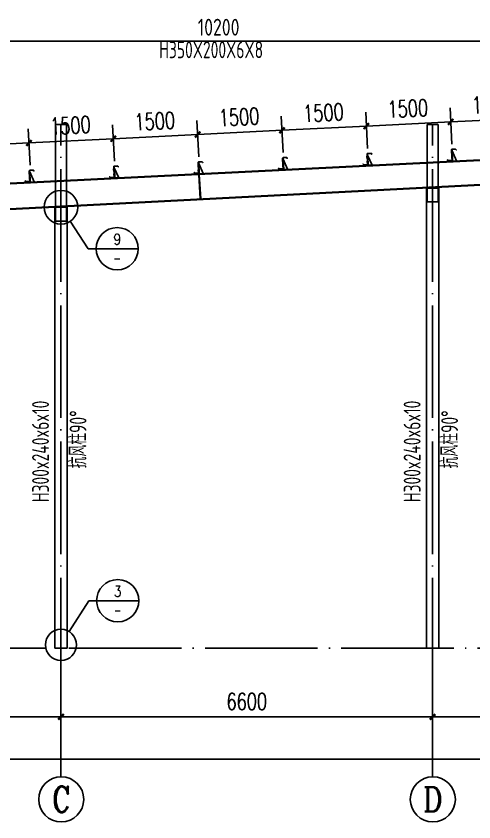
# Model space of a CAD drawing. Extents: x -89996 to 1006241, y -2176 to 440573.
# Drawn here: x 383808 to 391939, y 332525 to 346843 of the extents above; entities that cross this region are included whole.
import ezdxf
from ezdxf.enums import TextEntityAlignment as Align

# ---------------------------------------------------------------- set-up
doc = ezdxf.new("R2010")
doc.units = 0
doc.header["$LTSCALE"] = 1000
doc.header["$MEASUREMENT"] = 0
doc.linetypes.add('DOTE', pattern=[2.42, 2, -0.2, 0.02, -0.2])
for name, color, linetype in [('AXIS', 3, 'Continuous'), ('AXIS_DIM', 3, 'Continuous'), ('AXIS_TEXT', 7, 'Continuous'), ('DOTE', 1, 'DOTE'), ('GL', 150, 'Continuous'), ('GZ', 50, 'Continuous'), ('LT', 27, 'Continuous'), ('PUB_TEXT', 7, 'Continuous'), ('TEXT', 7, 'Continuous')]:
    doc.layers.add(name, color=color, linetype=linetype)
doc.styles.add('_TCH_AXIS', font='COMPLEX', dxfattribs={"bigfont": 'GBCBIG'})
doc.styles.add('_TCH_DIM_T3', font='SIMPLEX', dxfattribs={"width": 0.705882, "bigfont": 'GBCBIG'})
doc.styles.add('_TCH_LABEL', font='COMPLEX', dxfattribs={"bigfont": 'GBCBIG'})
doc.styles.add('TSSD_Dimension', font='Tssdeng.shx', dxfattribs={"width": 0.8, "bigfont": 'hztxt.shx'})
doc.styles.add('TSSD_Norm', font='tssdeng.shx', dxfattribs={"bigfont": 'hztxt.shx'})
doc.dimstyles.new('_TCH_ARCH&&100', dxfattribs={"dimtxt": 297.5, "dimasz": 100, "dimexe": 250, "dimexo": 300, "dimgap": 126.25, "dimtad": 1, "dimdec": 0, "dimzin": 0, "dimdsep": 46, "dimtxsty": '_TCH_DIM_T3', "dimblk": 'ARCHTICK', "dimcen": 0.09, "dimclrt": 7, "dimazin": 2, "dimtfac": 1, "dimtdec": 0, "dimtix": 1, "dimtmove": 2, "dimatfit": 3, "dimfxl": 0, "dimtolj": 1, "dimtzin": 0, "dimarcsym": 0})
doc.dimstyles.new('TCH_100_1', dxfattribs={"dimtxt": 297.5, "dimasz": 100, "dimexe": 250, "dimexo": 300, "dimgap": 126.25, "dimtad": 1, "dimdec": 0, "dimzin": 0, "dimdsep": 46, "dimtxsty": '_TCH_DIM_T3', "dimblk": 'ARCHTICK', "dimcen": 0.09, "dimclrd": 126, "dimclre": 126, "dimclrt": 7, "dimazin": 2, "dimtfac": 1, "dimtdec": 0, "dimtix": 1, "dimtmove": 2, "dimatfit": 3, "dimfxl": 0, "dimtolj": 1, "dimtzin": 0, "dimarcsym": 0})
doc.dimstyles.new('TSSD_100_100', dxfattribs={"dimtxt": 300, "dimasz": 100, "dimexe": 100, "dimexo": 250, "dimgap": 100, "dimtad": 1, "dimdec": 0, "dimzin": 0, "dimdsep": 46, "dimtxsty": 'TSSD_Dimension', "dimblk": 'ARCHTICK', "dimcen": 0, "dimdle": 100, "dimclrt": 7, "dimadec": 0, "dimazin": 0, "dimtfac": 1, "dimtdec": 0, "dimtix": 1, "dimtmove": 2, "dimatfit": 3, "dimfxl": 0, "dimtolj": 1, "dimtzin": 0, "dimarcsym": 0})

# ---------------------------------------------------------------- blocks, each defined once
blk = doc.blocks.new('4')
at = {"layer": 'LT', "color": 1, "linetype": 'Continuous'}
for p, q in [((1121054, 121886, -8), (1121014, 121884, -8)), ((1121054, 121886, -8), (1121014, 121884, -8)), ((1121058, 121794, -8), (1121019, 121792, -8)), ((1121058, 121794, -8), (1121019, 121792, -8))]:
    blk.add_line(p, q, dxfattribs=at)
at = {"layer": 'LT', "elevation": -8}
blk.add_lwpolyline([(1121032, 121929, -0.414214), (1121041, 121940), (1121097, 121943), (1121111, 121930), (1121113, 121932), (1121098, 121946), (1121038, 121943, 0.414214), (1121028, 121932), (1121037, 121755, -0.414214), (1121028, 121745), (1120972, 121742), (1120958, 121755), (1120956, 121753), (1120971, 121739), (1121031, 121742, 0.414214), (1121040, 121753), (1121032, 121929)], format="xyb", dxfattribs=at)
at = {"layer": 'LT', "elevation": -4}
for points in [[(1121032, 121924), (1121038, 121925), (1121047, 121733), (1121041, 121733)], [(1121038, 121915), (1121047, 121733), (1121117, 121736)]]:
    blk.add_lwpolyline(points, close=True, dxfattribs=at)
at = {"layer": 'LT', "color": 1, "linetype": 'Continuous'}
for points in [[(1121031, 121872, -8), (1121030, 121897, -8), (1121040, 121873, -8), (1121039, 121897, -8)], [(1121031, 121872, -8), (1121030, 121897, -8), (1121040, 121873, -8), (1121039, 121897, -8)], [(1121035, 121805, -8), (1121036, 121781, -8), (1121044, 121806, -8), (1121045, 121781, -8)], [(1121035, 121805, -8), (1121036, 121781, -8), (1121044, 121806, -8), (1121045, 121781, -8)]]:
    blk.add_solid(points, dxfattribs=at)
blk = doc.blocks.new('_ArchTick')
at = {"color": 0, "linetype": 'ByBlock', "const_width": 0.4}
blk.add_lwpolyline([(-0.5, -0.5), (0.5, 0.5)], dxfattribs=at)
blk = doc.blocks.new('*D1204')
at = {"layer": 'AXIS_DIM', "color": 0, "lineweight": -2, "transparency": 16777216}
for p, q in [((382205, 346396), (392605, 346396)), ((382305, 344683), (382305, 346496)), ((392505, 344827), (392505, 346496))]:
    blk.add_line(p, q, dxfattribs=at)
at = {"layer": 'Defpoints', "color": 0, "transparency": 16777216}
for p in [(392505, 346396), (392505, 344577, 4), (382305, 344433, -3)]:
    blk.add_point(p, dxfattribs=at)
at = {"layer": 'AXIS_DIM', "color": 0, "lineweight": -2, "transparency": 16777216, "xscale": 100, "yscale": 100, "zscale": 100, "rotation": 180}
blk.add_blockref('_ArchTick', (382305, 346396), dxfattribs=at)
at = {"layer": 'AXIS_DIM', "color": 0, "lineweight": -2, "transparency": 16777216, "xscale": 100, "yscale": 100, "zscale": 100}
blk.add_blockref('_ArchTick', (392505, 346396), dxfattribs=at)
at = {"layer": 'AXIS_DIM', "color": 7, "transparency": 16777216, "insert": (387405, 346646), "char_height": 300, "attachment_point": 5, "style": 'TSSD_Dimension'}
blk.add_mtext('\\A1;10200', dxfattribs=at)
blk = doc.blocks.new('*D1210')
at = {"color": 126, "lineweight": -2, "transparency": 16777216}
for p, q in [((393045, 344643), (393013, 345288)), ((391547, 344568), (391515, 345213)), ((393026, 345039), (391527, 344964))]:
    blk.add_line(p, q, dxfattribs=at)
at = {"layer": 'Defpoints', "color": 0, "transparency": 16777216}
for p in [(391527, 344964), (391562, 344268, 0), (393060, 344343, 0)]:
    blk.add_point(p, dxfattribs=at)
at = {"color": 126, "lineweight": -2, "transparency": 16777216, "xscale": 100, "yscale": 100, "zscale": 100}
for p, rotation in [((393026, 345039), 2.86240522461287), ((391527, 344964), 182.8624052246129)]:
    blk.add_blockref('_ArchTick', p, dxfattribs=dict(at, rotation=rotation))
at = {"color": 7, "transparency": 16777216, "insert": (392263, 345276), "char_height": 297.5, "attachment_point": 5, "rotation": 2.8624, "style": '_TCH_DIM_T3'}
blk.add_mtext('\\A1;1500', dxfattribs=at)
blk = doc.blocks.new('*D1211')
at = {"color": 126, "lineweight": -2, "transparency": 16777216}
for p, q in [((390049, 344493), (390017, 345138)), ((391547, 344568), (391515, 345213)), ((391527, 344964), (390029, 344889))]:
    blk.add_line(p, q, dxfattribs=at)
at = {"layer": 'Defpoints', "color": 0, "transparency": 16777216}
for p in [(390029, 344889), (391562, 344268, 0), (390064, 344193, 0)]:
    blk.add_point(p, dxfattribs=at)
at = {"color": 126, "lineweight": -2, "transparency": 16777216, "xscale": 100, "yscale": 100, "zscale": 100}
for p, rotation in [((390029, 344889), 182.8624052246129), ((391527, 344964), 2.86240522461287)]:
    blk.add_blockref('_ArchTick', p, dxfattribs=dict(at, rotation=rotation))
at = {"color": 7, "transparency": 16777216, "insert": (390765, 345201), "char_height": 297.5, "attachment_point": 5, "rotation": 2.8624, "style": '_TCH_DIM_T3'}
blk.add_mtext('\\A1;1500', dxfattribs=at)
blk = doc.blocks.new('*D1212')
at = {"color": 126, "lineweight": -2, "transparency": 16777216}
for p, q in [((390049, 344493), (390017, 345138)), ((388551, 344418), (388519, 345064)), ((390029, 344889), (388531, 344814))]:
    blk.add_line(p, q, dxfattribs=at)
at = {"layer": 'Defpoints', "color": 0, "transparency": 16777216}
for p in [(388531, 344814), (388566, 344118, 0), (390064, 344193, 0)]:
    blk.add_point(p, dxfattribs=at)
at = {"color": 126, "lineweight": -2, "transparency": 16777216, "xscale": 100, "yscale": 100, "zscale": 100}
for p, rotation in [((390029, 344889), 2.86240522461287), ((388531, 344814), 182.8624052246129)]:
    blk.add_blockref('_ArchTick', p, dxfattribs=dict(at, rotation=rotation))
at = {"color": 7, "transparency": 16777216, "insert": (389266, 345126), "char_height": 297.5, "attachment_point": 5, "rotation": 2.8624, "style": '_TCH_DIM_T3'}
blk.add_mtext('\\A1;1500', dxfattribs=at)
blk = doc.blocks.new('*D1213')
at = {"color": 126, "lineweight": -2, "transparency": 16777216}
for p, q in [((387052, 344343), (387020, 344989)), ((388551, 344418), (388519, 345064)), ((388531, 344814), (387033, 344739))]:
    blk.add_line(p, q, dxfattribs=at)
at = {"layer": 'Defpoints', "color": 0, "transparency": 16777216}
for p in [(387033, 344739), (388566, 344118, 0), (387067, 344043, 0)]:
    blk.add_point(p, dxfattribs=at)
at = {"color": 126, "lineweight": -2, "transparency": 16777216, "xscale": 100, "yscale": 100, "zscale": 100}
for p, rotation in [((387033, 344739), 182.8624052246129), ((388531, 344814), 2.86240522461287)]:
    blk.add_blockref('_ArchTick', p, dxfattribs=dict(at, rotation=rotation))
at = {"color": 7, "transparency": 16777216, "insert": (387768, 345051), "char_height": 297.5, "attachment_point": 5, "rotation": 2.8624, "style": '_TCH_DIM_T3'}
blk.add_mtext('\\A1;1500', dxfattribs=at)
blk = doc.blocks.new('*D1214')
at = {"color": 126, "lineweight": -2, "transparency": 16777216}
for p, q in [((387052, 344343), (387020, 344989)), ((385555, 344268), (385522, 344914)), ((387033, 344739), (385535, 344664))]:
    blk.add_line(p, q, dxfattribs=at)
at = {"layer": 'Defpoints', "color": 0, "transparency": 16777216}
for p in [(385535, 344664), (385570, 343968, 0), (387067, 344043, 0)]:
    blk.add_point(p, dxfattribs=at)
at = {"color": 126, "lineweight": -2, "transparency": 16777216, "xscale": 100, "yscale": 100, "zscale": 100}
for p, rotation in [((387033, 344739), 2.86240522461287), ((385535, 344664), 182.8624052246129)]:
    blk.add_blockref('_ArchTick', p, dxfattribs=dict(at, rotation=rotation))
at = {"color": 7, "transparency": 16777216, "insert": (386270, 344976), "char_height": 297.5, "attachment_point": 5, "rotation": 2.8624, "style": '_TCH_DIM_T3'}
blk.add_mtext('\\A1;1500', dxfattribs=at)
blk = doc.blocks.new('*D1215')
at = {"color": 126, "lineweight": -2, "transparency": 16777216}
for p, q in [((384057, 344193), (384024, 344839)), ((385555, 344268), (385522, 344914)), ((385535, 344664), (384037, 344589))]:
    blk.add_line(p, q, dxfattribs=at)
at = {"layer": 'Defpoints', "color": 0, "transparency": 16777216}
for p in [(384037, 344589), (385570, 343968, 0), (384072, 343894, 0)]:
    blk.add_point(p, dxfattribs=at)
at = {"color": 126, "lineweight": -2, "transparency": 16777216, "xscale": 100, "yscale": 100, "zscale": 100}
for p, rotation in [((384037, 344589), 182.8624052246129), ((385535, 344664), 2.86240522461287)]:
    blk.add_blockref('_ArchTick', p, dxfattribs=dict(at, rotation=rotation))
at = {"color": 7, "transparency": 16777216, "insert": (384772, 344901), "char_height": 297.5, "attachment_point": 5, "rotation": 2.8624, "style": '_TCH_DIM_T3'}
blk.add_mtext('\\A1;1500', dxfattribs=at)
blk = doc.blocks.new('*D1216')
at = {"color": 126, "lineweight": -2, "transparency": 16777216}
for p, q in [((384057, 344193), (384024, 344839)), ((382558, 344118), (382526, 344764)), ((384037, 344589), (382539, 344514))]:
    blk.add_line(p, q, dxfattribs=at)
at = {"layer": 'Defpoints', "color": 0, "transparency": 16777216}
for p in [(382539, 344514), (382573, 343819, 0), (384072, 343894, 0)]:
    blk.add_point(p, dxfattribs=at)
at = {"color": 126, "lineweight": -2, "transparency": 16777216, "xscale": 100, "yscale": 100, "zscale": 100}
for p, rotation in [((384037, 344589), 2.86240522461287), ((382539, 344514), 182.8624052246129)]:
    blk.add_blockref('_ArchTick', p, dxfattribs=dict(at, rotation=rotation))
at = {"color": 7, "transparency": 16777216, "insert": (383274, 344826), "char_height": 297.5, "attachment_point": 5, "rotation": 2.8624, "style": '_TCH_DIM_T3'}
blk.add_mtext('\\A1;1500', dxfattribs=at)
blk = doc.blocks.new('*D2768')
at = {"layer": 'AXIS', "color": 0, "lineweight": -2, "transparency": 16777216}
for p, q in [((378145, 335235), (378145, 333390)), ((417604, 335235), (417604, 333390)), ((378145, 333640), (417604, 333640))]:
    blk.add_line(p, q, dxfattribs=at)
at = {"layer": 'Defpoints', "color": 0, "transparency": 16777216}
for p in [(378145, 335535), (417604, 335535), (417604, 333640)]:
    blk.add_point(p, dxfattribs=at)
at = {"layer": 'AXIS', "color": 0, "lineweight": -2, "transparency": 16777216, "xscale": 100, "yscale": 100, "zscale": 100, "rotation": 180}
blk.add_blockref('_ArchTick', (378145, 333640), dxfattribs=at)
at = {"layer": 'AXIS', "color": 0, "lineweight": -2, "transparency": 16777216, "xscale": 100, "yscale": 100, "zscale": 100}
blk.add_blockref('_ArchTick', (417604, 333640), dxfattribs=at)
at = {"layer": 'AXIS', "color": 7, "transparency": 16777216, "insert": (397875, 333915), "char_height": 297.5, "attachment_point": 5, "style": '_TCH_DIM_T3'}
blk.add_mtext('\\A1;39460', dxfattribs=at)
blk = doc.blocks.new('*D2769')
at = {"layer": 'AXIS', "color": 0, "lineweight": -2, "transparency": 16777216}
for p, q in [((378145, 335235), (378145, 334140)), ((384605, 335235), (384605, 334140)), ((378145, 334390), (384605, 334390))]:
    blk.add_line(p, q, dxfattribs=at)
at = {"layer": 'Defpoints', "color": 0, "transparency": 16777216}
for p in [(378145, 335535), (384605, 335535), (384605, 334390)]:
    blk.add_point(p, dxfattribs=at)
at = {"layer": 'AXIS', "color": 0, "lineweight": -2, "transparency": 16777216, "xscale": 100, "yscale": 100, "zscale": 100, "rotation": 180}
blk.add_blockref('_ArchTick', (378145, 334390), dxfattribs=at)
at = {"layer": 'AXIS', "color": 0, "lineweight": -2, "transparency": 16777216, "xscale": 100, "yscale": 100, "zscale": 100}
blk.add_blockref('_ArchTick', (384605, 334390), dxfattribs=at)
at = {"layer": 'AXIS', "color": 7, "transparency": 16777216, "insert": (381375, 334665), "char_height": 297.5, "attachment_point": 5, "style": '_TCH_DIM_T3'}
blk.add_mtext('\\A1;6460', dxfattribs=at)
blk = doc.blocks.new('*D2770')
at = {"layer": 'AXIS', "color": 0, "lineweight": -2, "transparency": 16777216}
for p, q in [((384605, 335235), (384605, 334140)), ((391205, 335235), (391205, 334140)), ((384605, 334390), (391205, 334390))]:
    blk.add_line(p, q, dxfattribs=at)
at = {"layer": 'Defpoints', "color": 0, "transparency": 16777216}
for p in [(384605, 335535), (391205, 335535), (391205, 334390)]:
    blk.add_point(p, dxfattribs=at)
at = {"layer": 'AXIS', "color": 0, "lineweight": -2, "transparency": 16777216, "xscale": 100, "yscale": 100, "zscale": 100, "rotation": 180}
blk.add_blockref('_ArchTick', (384605, 334390), dxfattribs=at)
at = {"layer": 'AXIS', "color": 0, "lineweight": -2, "transparency": 16777216, "xscale": 100, "yscale": 100, "zscale": 100}
blk.add_blockref('_ArchTick', (391205, 334390), dxfattribs=at)
at = {"layer": 'AXIS', "color": 7, "transparency": 16777216, "insert": (387905, 334665), "char_height": 297.5, "attachment_point": 5, "style": '_TCH_DIM_T3'}
blk.add_mtext('\\A1;6600', dxfattribs=at)
blk = doc.blocks.new('*D2771')
at = {"layer": 'AXIS', "color": 0, "lineweight": -2, "transparency": 16777216}
for p, q in [((391205, 335235), (391205, 334140)), ((397805, 335235), (397805, 334140)), ((391205, 334390), (397805, 334390))]:
    blk.add_line(p, q, dxfattribs=at)
at = {"layer": 'Defpoints', "color": 0, "transparency": 16777216}
for p in [(391205, 335535), (397805, 335535), (397805, 334390)]:
    blk.add_point(p, dxfattribs=at)
at = {"layer": 'AXIS', "color": 0, "lineweight": -2, "transparency": 16777216, "xscale": 100, "yscale": 100, "zscale": 100, "rotation": 180}
blk.add_blockref('_ArchTick', (391205, 334390), dxfattribs=at)
at = {"layer": 'AXIS', "color": 0, "lineweight": -2, "transparency": 16777216, "xscale": 100, "yscale": 100, "zscale": 100}
blk.add_blockref('_ArchTick', (397805, 334390), dxfattribs=at)
at = {"layer": 'AXIS', "color": 7, "transparency": 16777216, "insert": (394505, 334665), "char_height": 297.5, "attachment_point": 5, "style": '_TCH_DIM_T3'}
blk.add_mtext('\\A1;6600', dxfattribs=at)

msp = doc.modelspace()

# ---------------------------------------------------------------- linework, layer by layer
at = {"elevation": 0}
msp.add_lwpolyline([(387062.27, 344031.04), (387053.77, 344030.62), (387079.83, 343594.95), (387088.32, 343595.46)], close=True, dxfattribs=at)
at = {"layer": 'AXIS'}
for p, q in [((384769.51, 343197.56), (385090.17, 342710.55)), ((385090.17, 342710.55), (385228.87, 342710.55)), ((385978.87, 342710.55), (385228.87, 342710.55)), ((384752.67, 335905.48), (385099.81, 336454.74)), ((385099.81, 336454.74), (385238.51, 336454.74)), ((385988.51, 336454.74), (385238.51, 336454.74)), ((384604.74, 334608.65), (384604.74, 333327.91)), ((391204.74, 334608.65), (391204.74, 333327.91))]:
    msp.add_line(p, q, dxfattribs=at)
for centre, radius in [((384604.74, 343447.8), 299.62), ((385603.87, 342710.55), 375), ((385613.51, 336454.74), 375), ((384604.74, 335671.41), 276.9), ((384609.97, 332924.76), 400), ((391209.97, 332924.76), 400)]:
    msp.add_circle(centre, radius, dxfattribs=at)
at = {"layer": 'DOTE'}
for p, q in [((384604.74, 334862.59, 3.97), (384604.74, 344914.66, 3.99)), ((391204.74, 334862.59, 3.97), (391204.74, 344914.66, 3.99)), ((377483.48, 335612.59, 4.01), (445487.3, 335612.56, 3.99))]:
    msp.add_line(p, q, dxfattribs=at)
at = {"layer": 'GL', "extrusion": (0.000390955, 1.93016e-05, 1)}
for p, q in [((397804.73, 344568.17), (378863.52, 343621.11)), ((397804.74, 344580.18, 0), (378863.54, 343633.12, 0)), ((392528.06, 343877.3, -0.92), (382326.96, 343348.35, -10.55)), ((392528.05, 343865.28, -0.92), (382327.55, 343336.36, -10.55))]:
    msp.add_line(p, q, dxfattribs=at)
at = {"layer": 'GZ', "elevation": 4.02}
for points in [[(391094.74, 335612.56), (391314.74, 335612.56), (391314.74, 343788.18), (391094.74, 343788.18)], [(384494.74, 335612.56), (384714.74, 335612.56), (384714.74, 343447.8), (384494.74, 343447.8)]]:
    msp.add_lwpolyline(points, close=True, dxfattribs=at)
at = {"layer": 'LT', "elevation": 3.99}
for points in [[(384507.66, 344914.66), (384701.83, 344914.66), (384701.83, 343200.92), (384507.66, 343200.92)], [(391107.66, 344914.66), (391301.83, 344914.66), (391301.83, 343541.3), (391107.66, 343541.3)]]:
    msp.add_lwpolyline(points, close=True, dxfattribs=at)

# ---------------------------------------------------------------- block references
at = {"extrusion": (0.000390955, 1.93016e-05, 1), "rotation": 359.9280376252666}
for p in [(-731138.47, 223868.18, 177.96), (-729638.38, 223943.19, 177.96), (-734138.66, 223718.17, 177.96), (-732638.57, 223793.18, 177.96), (-737138.85, 223568.16, 177.96), (-735638.76, 223643.17, 177.96)]:
    msp.add_blockref('4', p, dxfattribs=at)

# ---------------------------------------------------------------- texts
at = {"layer": 'AXIS_TEXT', "style": '_TCH_AXIS'}
for s, height, p, p2 in [('C', 455.69, (384447.23, 332696.92), (384772.72, 332696.92)), ('D', 435.26, (391033.8, 332707.13), (391386.15, 332707.13))]:
    msp.add_text(s, height=height, dxfattribs=at).set_placement(p, p2, align=Align.FIT)
at = {"layer": 'PUB_TEXT', "style": '_TCH_LABEL'}
for s, p, p2 in [('9', (385538.62, 342779.96), (385669.12, 342779.96)), ('3', (385548.26, 336524.15), (385678.76, 336524.15))]:
    msp.add_text(s, height=195.75, dxfattribs=at).set_placement(p, p2, align=Align.FIT)
at = {"layer": 'PUB_TEXT', "style": '_TCH_LABEL', "width": 0.777778}
for p, p2 in [((385538.62, 342445.39), (385669.12, 342445.39)), ((385548.26, 336189.58), (385678.76, 336189.58))]:
    msp.add_text('-', height=195.75, dxfattribs=at).set_placement(p, p2, align=Align.FIT)
at = {"layer": 'TEXT', "style": 'TSSD_Dimension', "width": 0.7}
msp.add_text('H350X200X6X8', height=300, rotation=360, dxfattribs=at).set_placement((386348.69, 346004.91, 0), align=Align.BOTTOM_LEFT)
at = {"layer": 'TEXT', "style": 'TSSD_Norm', "width": 0.7}
for s, p in [('H300x240x6x10', (384392.13, 338205.56, 3.57)), ('H300x240x6x10', (390992.13, 338205.56, 3.57)), ('抗风柱90°', (385058.08, 338807.06, 4.02)), ('抗风柱90°', (391658.08, 338807.06, 4.02))]:
    msp.add_text(s, height=300, rotation=90, dxfattribs=at).set_placement(p)

# ---------------------------------------------------------------- dimensions: what is measured, and where the dimension line sits
for base, p1, p2, picture, middle in [((390029.28, 344888.75), (391562.19, 344268.06, 0), (390064.06, 344193.14, 0), '*D1211', (390764.61, 345200.86)), ((391527.41, 344963.65), (393060.31, 344342.96, 0), (391562.19, 344268.06, 0), '*D1210', (392262.74, 345275.76)), ((387032.69, 344738.92), (388565.93, 344118.23, 0), (387067.47, 344043.32, 0), '*D1213', (387768.19, 345051.04)), ((388531.15, 344813.84), (390064.06, 344193.14, 0), (388565.93, 344118.23, 0), '*D1212', (389266.48, 345125.95)), ((384036.76, 344589.12), (385569.67, 343968.43, 0), (384071.54, 343893.52, 0), '*D1215', (384772.09, 344901.23)), ((385534.89, 344664.03), (387067.47, 344043.32, 0), (385569.67, 343968.43, 0), '*D1214', (386270.06, 344976.13)), ((382538.63, 344514.22), (384071.54, 343893.52, 0), (382573.41, 343818.62, 0), '*D1216', (383273.97, 344826.33))]:
    dim = msp.add_linear_dim(base=base, p1=p1, p2=p2, angle=2.862405, dimstyle='TCH_100_1')
    dim.commit()
    dim.dimension.update_dxf_attribs({"geometry": picture, "text_midpoint": middle})
at = {"layer": 'AXIS'}
for p1, p2, distance, picture, middle in [((378144.74, 335535.28), (417604.49, 335535.28), -1895.74, '*D2768', (397874.61, 333914.54)), ((378144.74, 335535.28), (384604.74, 335535.28), -1144.96, '*D2769', (381374.74, 334665.33)), ((384604.74, 335535.28), (391204.74, 335535.28), -1144.96, '*D2770', (387904.74, 334665.33)), ((391204.74, 335535.28), (397804.74, 335535.28), -1144.96, '*D2771', (394504.74, 334665.33))]:
    dim = msp.add_aligned_dim(p1=p1, p2=p2, distance=distance, dimstyle='_TCH_ARCH&&100', dxfattribs=at)
    dim.commit()
    dim.dimension.update_dxf_attribs({"geometry": picture, "text_midpoint": middle})
at = {"layer": 'AXIS_DIM'}
dim = msp.add_linear_dim(base=(392504.74, 346396.43, 0), p1=(382304.7, 344433.11, -2.58), p2=(392504.74, 344577.33, 3.99), dimstyle='TSSD_100_100', dxfattribs=at)
dim.commit()
dim.dimension.update_dxf_attribs({"geometry": '*D1204', "text_midpoint": (387404.72, 346646.43, 0)})

doc.saveas('drawing.dxf')
